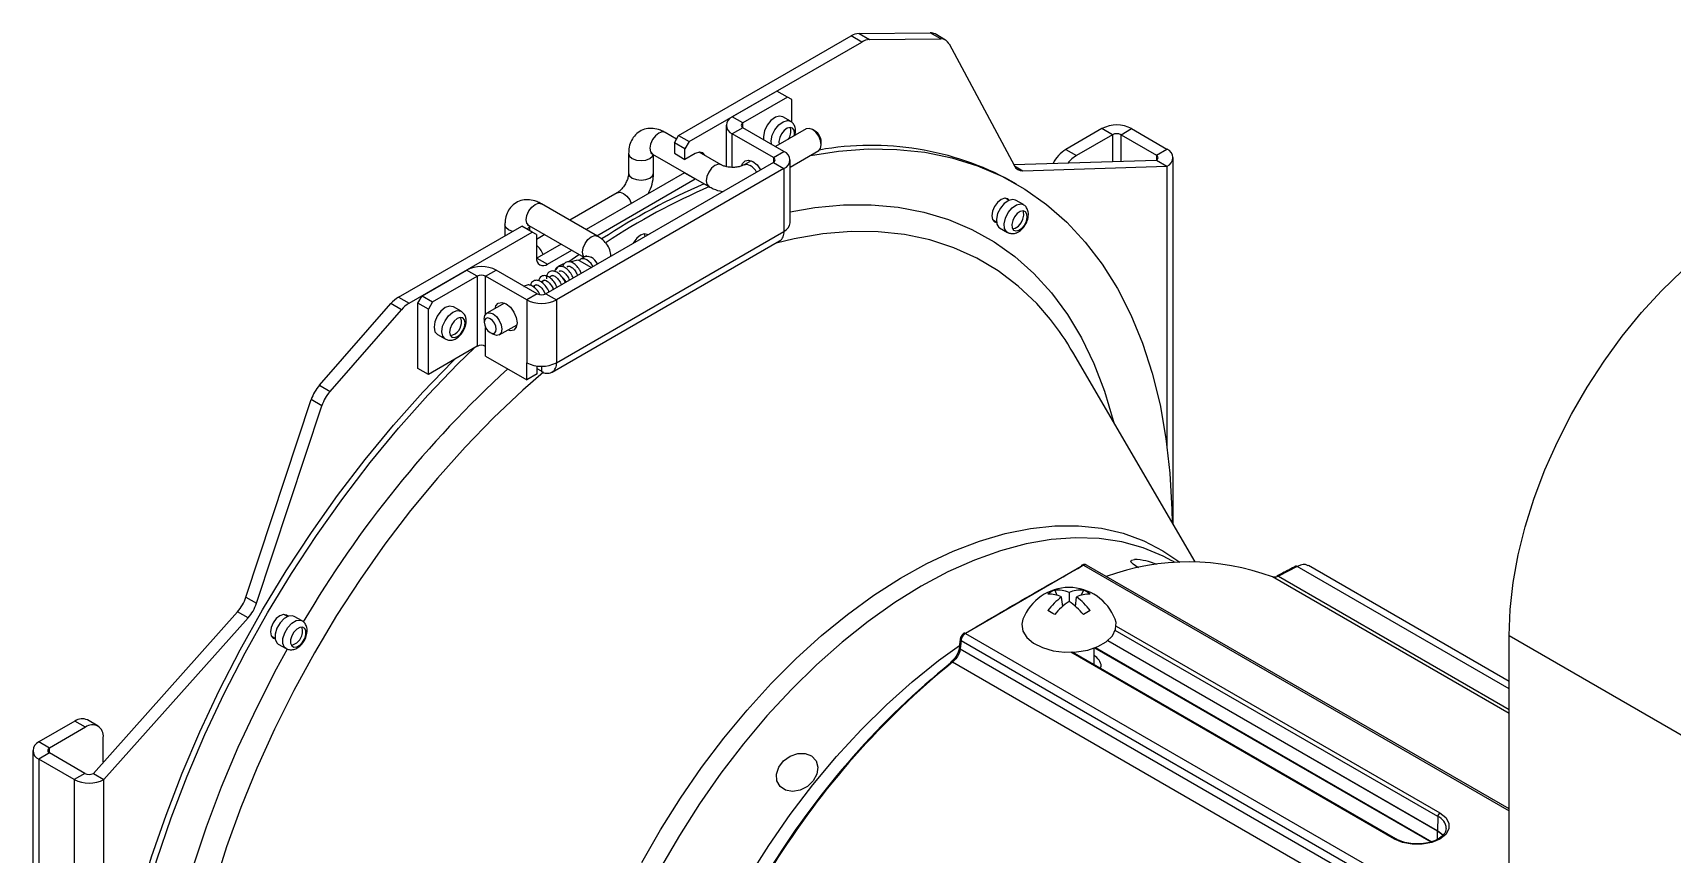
# Model space of a CAD drawing. Extents: x 16.5 to 113.1, y 4.4 to 84.5.
# Drawn here: x 71.82 to 80.02, y 14.67 to 18.78 of the extents above; entities that cross this region are included whole.
import ezdxf

# ---------------------------------------------------------------- set-up
doc = ezdxf.new("R2010")
doc.units = 0
doc.header["$MEASUREMENT"] = 0
doc.layers.add('OBJECT', color=7, linetype='CONTINUOUS')

msp = doc.modelspace()

# ---------------------------------------------------------------- linework, layer by layer
at = {"layer": 'OBJECT'}
for p, q in [((75.0549, 18.2625), (75.9182, 18.7609)), ((75.1078, 18.2319), (75.9712, 18.7303)), ((75.9712, 18.7303), (75.9182, 18.7609)), ((75.9572, 18.7729), (76.314, 18.7765)), ((75.9572, 18.7729), (76.0101, 18.7424)), ((76.0101, 18.7424), (76.367, 18.7459)), ((76.367, 18.7459), (76.314, 18.7765)), ((76.3905, 18.7401), (76.3375, 18.7707)), ((76.408, 18.7215), (76.7348, 18.1101)), ((75.5462, 18.485), (75.3235, 18.3564)), ((75.5993, 18.4544), (75.3765, 18.3258)), ((75.5993, 18.4544), (75.5462, 18.485)), ((75.6205, 18.4421), (75.5993, 18.4544)), ((75.6205, 18.3285), (75.6205, 18.4421)), ((75.2927, 18.3136), (75.2927, 18.1069)), ((75.3765, 18.3258), (75.3235, 18.3564)), ((75.3765, 18.3013), (75.3235, 18.2707)), ((75.3765, 18.3013), (75.3765, 18.3258)), ((75.5819, 18.1827), (75.3765, 18.3013)), ((75.6932, 18.295), (75.5403, 18.2068)), ((75.6145, 18.3338), (75.5756, 18.3563)), ((75.6148, 18.2985), (75.6128, 18.3027)), ((75.7386, 18.2837), (75.7244, 18.2919)), ((77.1726, 18.2969), (76.9923, 18.1928)), ((77.2256, 18.2664), (77.1726, 18.2969)), ((77.268, 18.2664), (77.321, 18.2969)), ((77.321, 18.2969), (77.4978, 18.1948)), ((75.0446, 18.2446), (74.987, 18.2779)), ((75.0336, 18.2257), (75.0549, 18.2625)), ((75.0866, 18.1952), (75.0336, 18.2257)), ((75.0336, 18.2257), (75.0336, 18.1735)), ((75.0549, 18.2625), (75.1078, 18.2319)), ((75.1078, 18.2319), (75.0866, 18.1952)), ((75.5289, 18.1521), (75.3235, 18.2707)), ((75.3235, 18.1034), (75.3235, 18.2707)), ((75.7686, 18.2154), (75.7686, 18.2317)), ((77.2256, 18.2664), (77.0453, 18.1623)), ((77.2256, 18.2664), (77.2256, 18.1326)), ((77.268, 18.2664), (77.4449, 18.1643)), ((77.268, 18.134), (77.268, 18.2664)), ((75.5289, 18.1276), (74.3905, 17.4704)), ((74.8049, 18.1727), (74.8049, 18.0747)), ((74.9245, 18.1696), (75.2056, 18.0073)), ((74.9299, 18.0747), (74.9299, 18.1665)), ((75.0336, 18.1735), (75.0866, 18.1429)), ((75.0866, 18.1429), (75.0866, 18.1952)), ((75.1375, 18.1723), (75.0866, 18.1429)), ((75.2681, 18.1156), (75.1574, 18.1795)), ((75.4181, 18.1362), (75.3824, 18.1156)), ((75.5289, 18.1521), (75.5819, 18.1827)), ((75.5289, 18.1521), (75.5289, 18.1276)), ((75.5289, 18.1276), (75.5819, 18.097)), ((75.6127, 18.1042), (75.7557, 18.1867)), ((75.6127, 17.8255), (75.6127, 18.1399)), ((76.7313, 18.1165), (77.4449, 18.1398)), ((76.9923, 18.1928), (77.0453, 18.1623)), ((77.4449, 18.1643), (77.4978, 18.1948)), ((77.4449, 18.1643), (77.4449, 18.1398)), ((77.4449, 18.1398), (77.4978, 18.1092)), ((77.5286, 16.3164), (77.5286, 18.152)), ((75.5819, 18.097), (74.4435, 17.4398)), ((75.0846, 18.0755), (74.5923, 17.7913)), ((74.6453, 17.7608), (75.1375, 18.0449)), ((75.086, 18.0764), (75.0846, 18.0755)), ((75.0846, 18.0755), (75.1375, 18.0449)), ((75.1375, 18.0449), (75.139, 18.0458)), ((75.5819, 18.097), (75.5819, 17.7826)), ((76.7348, 18.1101), (76.777, 18.0857)), ((76.777, 18.0857), (77.4978, 18.1092)), ((77.4978, 18.1092), (77.4978, 16.7073)), ((74.7478, 17.9757), (74.5104, 17.8387)), ((76.7444, 18.0196), (76.719, 18.0343)), ((74.6494, 17.7584), (74.3683, 17.9207)), ((76.7067, 17.938), (76.6885, 17.9486)), ((76.7793, 17.9163), (76.7405, 17.9388)), ((73.6541, 17.4539), (74.27, 17.8094)), ((74.1862, 17.8155), (74.1862, 17.761)), ((74.3229, 17.7788), (74.27, 17.8094)), ((74.3058, 17.8124), (74.5815, 17.6533)), ((74.3112, 17.7856), (74.3112, 17.8093)), ((76.626, 17.8403), (76.6442, 17.8298)), ((76.6605, 17.8002), (76.6994, 17.7777)), ((73.7071, 17.4233), (74.3229, 17.7788)), ((74.3441, 17.7666), (74.3229, 17.7788)), ((74.3441, 17.7666), (74.3441, 17.6506)), ((74.3853, 17.7665), (74.3441, 17.7427)), ((74.4673, 17.7192), (74.3463, 17.6493)), ((74.4217, 17.0774), (75.5602, 17.7346)), ((74.4435, 17.1254), (75.5819, 17.7826)), ((74.8826, 17.7699), (74.8859, 17.7564)), ((75.5819, 17.7826), (75.5819, 17.7826)), ((74.3463, 17.6493), (74.3442, 17.6481)), ((74.3463, 17.6493), (74.3993, 17.6188)), ((74.3993, 17.6188), (74.5203, 17.6886)), ((74.5122, 17.6294), (74.5513, 17.6408)), ((74.5513, 17.6408), (74.5574, 17.6373)), ((74.5574, 17.6373), (74.6185, 17.602)), ((74.5869, 17.6564), (74.5639, 17.6431)), ((74.5869, 17.6564), (74.5877, 17.6568)), ((73.7714, 17.4604), (73.9941, 17.589)), ((73.8244, 17.4298), (74.0472, 17.5584)), ((74.0472, 17.5584), (73.9941, 17.589)), ((74.0472, 17.5584), (74.0472, 17.2073)), ((74.0896, 17.5584), (74.1426, 17.589)), ((74.295, 17.4398), (74.0896, 17.5584)), ((74.0896, 17.3677), (74.0896, 17.5584)), ((74.348, 17.4704), (74.1426, 17.589)), ((74.4234, 17.562), (74.4074, 17.5528)), ((74.4213, 17.5608), (74.4203, 17.5613)), ((74.4337, 17.5824), (74.4363, 17.5852)), ((74.4409, 17.5905), (74.4532, 17.6046)), ((74.348, 17.4704), (74.295, 17.4398)), ((74.343, 17.5155), (74.3262, 17.5059)), ((74.3832, 17.5388), (74.367, 17.5294)), ((74.3905, 17.4704), (74.4435, 17.4398)), ((73.2583, 17.0125), (73.6151, 17.4209)), ((73.3113, 16.9819), (73.6681, 17.3903)), ((73.6681, 17.3903), (73.6151, 17.4209)), ((73.6541, 17.4539), (73.7071, 17.4233)), ((73.7502, 17.4237), (73.7714, 17.4604)), ((73.8032, 17.393), (73.7502, 17.4237)), ((73.7502, 17.097), (73.7502, 17.4237)), ((73.7714, 17.4604), (73.8244, 17.4298)), ((73.8244, 17.4298), (73.8032, 17.393)), ((73.8032, 17.0664), (73.8032, 17.393)), ((73.9669, 17.3827), (73.9281, 17.4052)), ((74.1842, 17.4239), (74.0955, 17.3727)), ((74.295, 17.4398), (74.295, 17.1254)), ((74.4435, 17.4398), (74.4435, 17.1254)), ((74.0825, 17.344), (74.0825, 17.3277)), ((74.158, 17.2644), (74.2467, 17.3156)), ((73.8481, 17.2666), (73.887, 17.2441)), ((74.0896, 17.2073), (74.0896, 17.3013)), ((74.1126, 17.2757), (74.1267, 17.2675)), ((74.0472, 17.2073), (73.8032, 17.0664)), ((74.0896, 17.1583), (74.0896, 17.2073)), ((74.0896, 17.1583), (74.295, 17.0397)), ((77.638, 16.1285), (77.0269, 17.1775)), ((73.8032, 17.0664), (73.7502, 17.097)), ((74.295, 17.0397), (74.295, 17.1254)), ((74.348, 17.0703), (74.295, 17.0397)), ((74.348, 17.0703), (74.348, 17.1089)), ((74.3692, 17.0825), (74.348, 17.0948)), ((74.3692, 17.1077), (74.3692, 17.0825)), ((73.2583, 17.0125), (73.3113, 16.9819)), ((72.8905, 15.952), (73.2173, 16.9408)), ((72.9435, 15.9214), (73.2703, 16.9102)), ((73.2703, 16.9102), (73.2173, 16.9408)), ((77.08, 16.1113), (76.4899, 15.7706)), ((77.08, 16.1113), (79.2095, 14.882)), ((79.2095, 14.8921), (77.0948, 16.1129)), ((77.5268, 16.1315), (77.5216, 16.1345)), ((77.5383, 16.1249), (77.5268, 16.1315)), ((78.1491, 16.1054), (78.0548, 16.0571)), ((79.2095, 15.4932), (78.1491, 16.1054)), ((79.2095, 15.5301), (78.2052, 16.1099)), ((79.2095, 15.3697), (78.025, 16.0535)), ((78.0548, 16.0571), (79.2095, 15.3904)), ((72.8905, 15.952), (72.9435, 15.9214)), ((76.9361, 15.9872), (76.9469, 15.9617)), ((76.976, 15.9058), (76.9699, 15.9528)), ((77.0078, 15.9747), (77.0078, 15.931)), ((77.0396, 15.9058), (77.0457, 15.9528)), ((77.0795, 15.9872), (77.0687, 15.9617)), ((72.1274, 15.0701), (72.8483, 15.8789)), ((72.1804, 15.0395), (72.9012, 15.8483)), ((72.9012, 15.8483), (72.8483, 15.8789)), ((73.0987, 15.8552), (73.0805, 15.8657)), ((73.1713, 15.8335), (73.1325, 15.8559)), ((73.018, 15.7575), (73.0362, 15.7469)), ((76.4899, 15.7706), (79.2095, 14.2006)), ((78.852, 14.8548), (77.2393, 15.7858)), ((77.2437, 15.8074), (78.8626, 14.8728)), ((79.2095, 15.7601), (80.0934, 15.2498)), ((79.2095, 10.8617), (79.2095, 15.7601)), ((73.0525, 15.7173), (73.0914, 15.6949)), ((76.4594, 15.6999), (76.4594, 15.7003)), ((76.4679, 15.735), (76.4637, 15.693)), ((76.4637, 15.693), (79.2095, 14.1079)), ((76.4679, 15.735), (79.2095, 14.1523)), ((78.6353, 14.7416), (77.0163, 15.6762)), ((78.6428, 14.7423), (77.0246, 15.6764)), ((77.1328, 15.614), (77.1328, 15.6968)), ((77.1352, 15.6976), (78.817, 14.7268)), ((77.1402, 15.6995), (78.8226, 14.7283)), ((78.8504, 14.7822), (77.2012, 15.7342)), ((77.2017, 15.7346), (78.8504, 14.7828)), ((79.2095, 14.0182), (76.4241, 15.6262)), ((72.151, 15.307), (72.098, 15.3375)), ((72.0355, 15.3313), (71.8552, 15.2272)), ((72.0885, 15.3008), (71.9082, 15.1967)), ((72.0885, 15.3008), (72.0355, 15.3313)), ((71.8245, 15.1844), (71.8245, 11.5916)), ((71.9082, 15.1967), (71.8552, 15.2272)), ((71.9082, 15.1722), (71.8552, 15.1416)), ((71.9082, 15.1722), (71.9082, 15.1967)), ((72.085, 15.0701), (71.9082, 15.1722)), ((72.1769, 15.1255), (72.1769, 15.2497)), ((72.032, 15.0395), (71.8552, 15.1416)), ((71.8552, 15.1416), (71.8552, 11.5488)), ((72.085, 15.0701), (72.032, 15.0395)), ((72.032, 15.0395), (72.032, 11.4467)), ((72.1274, 15.0701), (72.1804, 15.0395)), ((72.1804, 11.4467), (72.1804, 15.0395)), ((78.852, 14.8548), (78.8504, 14.7828)), ((78.8514, 14.7406), (78.8504, 14.7822))]:
    msp.add_line(p, q, dxfattribs=at)
at = {"layer": 'OBJECT', "flags": 128}
for points in [[(75.5756, 18.3563), (75.5602, 18.36), (75.5389, 18.3541), (75.517, 18.3379), (75.498, 18.314), (75.4847, 18.286), (75.4791, 18.2581), (75.4803, 18.2414)], [(75.5192, 18.2189), (75.518, 18.2357), (75.5236, 18.2636), (75.5369, 18.2916), (75.5559, 18.3155), (75.5778, 18.3316), (75.5991, 18.3376), (75.6148, 18.3337)], [(75.6324, 18.2599), (75.6343, 18.2723), (75.6321, 18.2885), (75.6245, 18.2991), (75.6123, 18.3027), (75.5977, 18.2986), (75.5826, 18.2875), (75.5695, 18.2711), (75.5604, 18.2518), (75.5566, 18.2326), (75.5584, 18.2172)], [(75.7244, 18.2919), (75.7075, 18.2978), (75.6932, 18.295)], [(75.7557, 18.1867), (75.7557, 18.1867), (75.7652, 18.1978), (75.7686, 18.2154), (75.7652, 18.2368), (75.7557, 18.2589), (75.7413, 18.2783), (75.7244, 18.2919)], [(74.9558, 18.2748), (74.9389, 18.2611), (74.9245, 18.2418), (74.915, 18.2197), (74.9116, 18.1982), (74.915, 18.1806), (74.9245, 18.1696), (74.9245, 18.1696)], [(74.987, 18.2779), (74.9727, 18.2806), (74.9558, 18.2748)], [(74.8049, 18.1727), (74.8097, 18.1589), (74.8232, 18.1472), (74.8435, 18.1393), (74.8674, 18.1366), (74.8913, 18.1393), (74.9116, 18.1472), (74.9251, 18.1589), (74.9291, 18.167)], [(75.189, 18.1613), (75.1885, 18.1624), (75.1765, 18.1762), (75.1586, 18.1796), (75.1375, 18.1723)], [(75.3719, 18.112), (75.3751, 18.1224), (75.387, 18.1362), (75.4049, 18.1396), (75.426, 18.1323), (75.4471, 18.1153), (75.465, 18.0911), (75.4652, 18.0908)], [(75.7146, 18.163), (75.8539, 18.1841), (76.0025, 18.195), (76.1468, 18.193), (76.2864, 18.1784), (76.4208, 18.151), (76.5493, 18.111), (76.6715, 18.0585), (76.7871, 17.9938), (76.8955, 17.9171), (76.9963, 17.8287), (77.0892, 17.7288), (77.1738, 17.6179), (77.2499, 17.4964), (77.317, 17.3648), (77.375, 17.2234), (77.4237, 17.0729), (77.4629, 16.9138), (77.4924, 16.7467), (77.5122, 16.5722), (77.5221, 16.391), (77.5232, 16.3257)], [(74.8049, 18.0747), (74.8097, 18.0609), (74.8232, 18.0492), (74.8435, 18.0414), (74.8674, 18.0386), (74.8913, 18.0414), (74.9116, 18.0492), (74.9251, 18.0609), (74.9299, 18.0747)], [(75.2369, 18.1125), (75.22, 18.0989), (75.2056, 18.0795), (75.196, 18.0574), (75.1927, 18.036), (75.196, 18.0184), (75.2056, 18.0073), (75.2056, 18.0073)], [(75.2681, 18.1156), (75.2538, 18.1184), (75.2369, 18.1125)], [(75.3829, 18.1159), (75.3967, 18.1184), (75.4136, 18.1125)], [(74.7478, 17.9757), (74.7621, 17.9785), (74.779, 17.9726), (74.7959, 17.959), (74.8103, 17.9397), (74.8184, 17.9219)], [(74.3058, 17.8124), (74.3058, 17.8124), (74.2962, 17.8234), (74.2929, 17.841), (74.2962, 17.8625), (74.3058, 17.8846), (74.3202, 17.9039), (74.3371, 17.9176)], [(74.3371, 17.9176), (74.354, 17.9235), (74.3683, 17.9207)], [(75.6127, 17.8805), (75.7364, 17.9017), (75.8794, 17.9151), (76.0183, 17.9158), (76.1525, 17.9038), (76.2816, 17.8791), (76.4049, 17.8419), (76.5221, 17.7924), (76.6325, 17.7306), (76.7359, 17.6568), (76.8317, 17.5714), (76.9196, 17.4747), (76.9993, 17.3671), (77.0703, 17.249), (77.1324, 17.1209), (77.1855, 16.9833), (77.2291, 16.8368), (77.2321, 16.8253)], [(76.709, 17.939), (76.7018, 17.9455), (76.6866, 17.9484), (76.6686, 17.9422), (76.6506, 17.9277), (76.6353, 17.9071), (76.6251, 17.8836), (76.6215, 17.8607), (76.6251, 17.842), (76.6353, 17.8303), (76.6445, 17.8273)], [(76.6645, 17.8992), (76.6505, 17.8714), (76.6442, 17.8433), (76.6463, 17.8192), (76.6568, 17.8028), (76.6605, 17.8002)], [(76.7405, 17.9388), (76.7271, 17.9425), (76.7059, 17.9377), (76.684, 17.9225), (76.6645, 17.8992)], [(76.7034, 17.8767), (76.7229, 17.9), (76.7448, 17.9152), (76.766, 17.92), (76.7792, 17.9164)], [(76.785, 17.8145), (76.7946, 17.8336), (76.799, 17.8529), (76.7975, 17.8695), (76.7903, 17.8808), (76.7786, 17.8852), (76.764, 17.8818), (76.7489, 17.8714), (76.7356, 17.8554), (76.726, 17.8363), (76.7216, 17.817), (76.7231, 17.8004), (76.7302, 17.7891), (76.742, 17.7848), (76.7565, 17.7881), (76.7716, 17.7985), (76.785, 17.8145)], [(76.7255, 17.7948), (76.7391, 17.7981), (76.7542, 17.8086), (76.7676, 17.8246), (76.7772, 17.8437), (76.7816, 17.863), (76.7801, 17.8796), (76.7777, 17.8852)], [(74.2234, 17.7825), (74.2045, 17.79), (74.1909, 17.8017), (74.1862, 17.8155), (74.1862, 17.8155)], [(74.3104, 17.8098), (74.3064, 17.8017), (74.2979, 17.7933)], [(76.6997, 17.7775), (76.6957, 17.7803), (76.6852, 17.7968), (76.6831, 17.8209), (76.6894, 17.849), (76.7034, 17.8767)], [(79.2095, 15.7601), (79.2146, 15.8902), (79.2299, 16.0251), (79.2551, 16.1636), (79.2901, 16.3045), (79.3347, 16.4467), (79.3883, 16.5889), (79.4506, 16.7299), (79.5211, 16.8685), (79.599, 17.0035), (79.6838, 17.1338), (79.7748, 17.2583), (79.8711, 17.3758), (79.972, 17.4855), (80.0765, 17.5863), (80.1838, 17.6774), (80.293, 17.758), (80.4031, 17.8275)], [(74.5823, 17.6537), (74.5773, 17.6612), (74.574, 17.6788), (74.5773, 17.7002), (74.5869, 17.7223), (74.6012, 17.7417), (74.6181, 17.7553)], [(74.6181, 17.7553), (74.6351, 17.7612), (74.6494, 17.7584), (74.6494, 17.7584)], [(74.9007, 17.765), (74.8978, 17.7669), (74.8826, 17.7699), (74.8646, 17.7637), (74.8466, 17.7491), (74.8313, 17.7286), (74.8284, 17.7233)], [(76.915, 17.3414), (76.8459, 17.4209), (76.7536, 17.5085), (76.6536, 17.5844), (76.5463, 17.6484), (76.4322, 17.7002), (76.3117, 17.7395), (76.1854, 17.7662), (76.0537, 17.7802), (75.9173, 17.7813), (75.7767, 17.7698), (75.6325, 17.7454), (75.5421, 17.7241)], [(74.5066, 17.6321), (74.5558, 17.6671), (74.5566, 17.6677)], [(74.6266, 17.6067), (74.6259, 17.608), (74.6168, 17.621), (74.6064, 17.6319), (74.5952, 17.64), (74.584, 17.6448), (74.5735, 17.646), (74.5645, 17.6434), (74.5574, 17.6373)], [(74.5877, 17.6568), (74.6012, 17.6591), (74.6181, 17.6533)], [(73.9281, 17.4052), (73.9276, 17.4054), (73.9091, 17.4087), (73.8874, 17.4008), (73.8658, 17.3831), (73.8476, 17.3581), (73.8355, 17.3298), (73.8315, 17.3024), (73.8361, 17.2801), (73.8481, 17.2666)], [(73.887, 17.2441), (73.875, 17.2577), (73.8704, 17.28), (73.8744, 17.3074), (73.8865, 17.3357), (73.9047, 17.3606), (73.9262, 17.3783), (73.9479, 17.3862), (73.9664, 17.383), (73.9674, 17.3825)], [(74.1375, 17.3969), (74.1412, 17.4101), (74.1531, 17.4238), (74.171, 17.4273), (74.1921, 17.42), (74.2132, 17.4029), (74.2311, 17.3788), (74.2431, 17.3512), (74.2473, 17.3245)], [(73.909, 17.2784), (73.9121, 17.263), (73.9207, 17.2535), (73.9334, 17.2513), (73.9483, 17.2567), (73.9632, 17.2689), (73.9757, 17.2861), (73.984, 17.3055), (73.9868, 17.3244), (73.9836, 17.3397), (73.975, 17.3492), (73.9623, 17.3514), (73.9474, 17.346), (73.9325, 17.3338), (73.92, 17.3166), (73.9118, 17.2972), (73.909, 17.2784)], [(73.9694, 17.3344), (73.9662, 17.3497), (73.9653, 17.3516)], [(74.0825, 17.344), (74.0859, 17.3616), (74.0955, 17.3727), (74.1098, 17.3754), (74.1267, 17.3696)], [(74.1126, 17.3451), (74.1011, 17.3491), (74.0913, 17.3472), (74.0848, 17.3397), (74.0825, 17.3277), (74.0848, 17.3131), (74.0913, 17.2981), (74.1011, 17.2849), (74.1126, 17.2757), (74.1241, 17.2717), (74.1338, 17.2736), (74.1403, 17.2811), (74.1426, 17.293), (74.1403, 17.3076), (74.1338, 17.3226), (74.1241, 17.3358), (74.1126, 17.3451)], [(74.1267, 17.3696), (74.1436, 17.3559), (74.158, 17.3366), (74.1675, 17.3145), (74.1709, 17.293), (74.1675, 17.2754), (74.158, 17.2644), (74.1436, 17.2616), (74.1267, 17.2675), (74.1267, 17.2675)], [(74.2473, 17.3245), (74.2431, 17.3025), (74.2311, 17.2887), (74.2132, 17.2853), (74.2, 17.2887)], [(72.1804, 13.2431), (72.1853, 13.4331), (72.2002, 13.6282), (72.2248, 13.8275), (72.2592, 14.0303), (72.3031, 14.2359), (72.3565, 14.4436), (72.4191, 14.6525), (72.4908, 14.8618), (72.5711, 15.0709), (72.6599, 15.2788), (72.7568, 15.4849), (72.8615, 15.6884), (72.9735, 15.8884), (73.0925, 16.0844), (73.2179, 16.2754), (73.3494, 16.4609), (73.4864, 16.6402), (73.6285, 16.8125), (73.775, 16.9773), (73.9255, 17.1338), (73.9332, 17.1415)], [(72.2059, 13.2284), (72.2108, 13.4185), (72.2256, 13.6135), (72.2502, 13.8128), (72.2846, 14.0156), (72.3286, 14.2213), (72.382, 14.4289), (72.4446, 14.6378), (72.5162, 14.8471), (72.5966, 15.0562), (72.6854, 15.2641), (72.7823, 15.4702), (72.8869, 15.6737), (72.999, 15.8737), (73.1179, 16.0697), (73.2434, 16.2607), (73.3748, 16.4463), (73.5119, 16.6255), (73.6539, 16.7978), (73.8005, 16.9626), (73.951, 17.1191), (74.0323, 17.1987)], [(74.3786, 17.0778), (74.275, 16.9872), (74.1293, 16.8495), (73.9868, 16.703), (73.8482, 16.5482), (73.7141, 16.3858), (73.585, 16.2164), (73.4616, 16.0408), (73.3442, 15.8598), (73.2334, 15.674), (73.1297, 15.4843), (73.0335, 15.2914), (72.9452, 15.0962), (72.8652, 14.8994), (72.7937, 14.702), (72.7312, 14.5046), (72.6779, 14.3083), (72.6339, 14.1137), (72.5995, 13.9217), (72.5749, 13.7332), (72.56, 13.5488), (72.5551, 13.3694)], [(74.8713, 14.6243), (74.9641, 14.7872), (75.0638, 14.9458), (75.1696, 15.0992), (75.281, 15.2465), (75.3975, 15.387), (75.5183, 15.5199), (75.6428, 15.6444), (75.7703, 15.7599), (75.9002, 15.8658), (76.0317, 15.9615), (76.1641, 16.0464), (76.2967, 16.1201), (76.4287, 16.1822), (76.5595, 16.2323), (76.6883, 16.2703), (76.8144, 16.2957), (76.9371, 16.3087), (77.0558, 16.3089), (77.1698, 16.2966), (77.2785, 16.2716), (77.3813, 16.2342), (77.4776, 16.1846), (77.5625, 16.1265)], [(77.5216, 16.1345), (77.479, 16.1571), (77.3781, 16.1991), (77.2711, 16.2286), (77.1584, 16.2453), (77.0408, 16.2492), (76.9189, 16.2402), (76.7933, 16.2184), (76.6648, 16.184), (76.5341, 16.1371), (76.4019, 16.078), (76.2689, 16.007), (76.136, 15.9245), (76.0037, 15.831), (75.873, 15.7269), (75.7445, 15.613), (75.6189, 15.4898), (75.497, 15.3579), (75.3794, 15.2182), (75.2667, 15.0715), (75.1597, 14.9184), (75.0588, 14.76), (74.9647, 14.5971)], [(77.08, 16.1113), (77.0781, 16.1123), (77.0762, 16.1127), (77.0745, 16.1128), (77.0729, 16.1123), (77.0726, 16.1121), (77.0716, 16.1114), (77.0706, 16.1101), (77.0699, 16.1083), (77.0696, 16.1063)], [(77.3561, 16.0985), (77.3526, 16.1005), (77.3287, 16.1165), (77.3172, 16.1296), (77.3196, 16.1379), (77.3349, 16.1404)], [(73.101, 15.8561), (73.0938, 15.8626), (73.0786, 15.8656), (73.0606, 15.8593), (73.0426, 15.8448), (73.0273, 15.8242), (73.0171, 15.8007), (73.0135, 15.7779), (73.0171, 15.7592), (73.0273, 15.7475), (73.0365, 15.7445)], [(73.1325, 15.8559), (73.1241, 15.8591), (73.1037, 15.8571), (73.0816, 15.8445), (73.0612, 15.8231)], [(73.1001, 15.8006), (73.1205, 15.8221), (73.1426, 15.8347), (73.163, 15.8366), (73.1712, 15.8336)], [(76.7773, 15.8416), (76.7719, 15.8166), (76.7775, 15.7826), (76.7975, 15.7505), (76.8308, 15.7222), (76.8752, 15.6996), (76.9279, 15.6841), (76.9856, 15.6767), (77.0447, 15.6778), (77.1015, 15.6873), (77.1525, 15.7047), (77.1943, 15.7288), (77.2244, 15.7582), (77.2409, 15.791), (77.2428, 15.8251), (77.2383, 15.8416)], [(73.0612, 15.8231), (73.0456, 15.7961), (73.037, 15.7676), (73.0369, 15.7421), (73.0453, 15.7233), (73.0525, 15.7173)], [(73.0915, 15.6948), (73.0842, 15.7009), (73.0758, 15.7196), (73.0759, 15.7452), (73.0844, 15.7736), (73.1001, 15.8006)], [(73.1737, 15.7271), (73.1845, 15.7456), (73.1904, 15.7652), (73.1904, 15.7827), (73.1847, 15.7956), (73.174, 15.8019), (73.16, 15.8006), (73.1448, 15.7919), (73.1308, 15.7771), (73.12, 15.7586), (73.1142, 15.739), (73.1141, 15.7215), (73.1198, 15.7086), (73.1305, 15.7023), (73.1445, 15.7036), (73.1597, 15.7123), (73.1737, 15.7271)], [(72.6267, 14.6023), (72.6933, 14.8024), (72.7686, 15.0024), (72.8525, 15.2013), (72.9444, 15.3985), (73.044, 15.5932), (73.0985, 15.6928)], [(74.865, 13.1051), (74.8782, 13.1863), (74.9128, 13.3559), (74.9569, 13.5277), (75.0103, 13.7007), (75.0727, 13.8739), (75.1437, 14.0463), (75.2231, 14.2171), (75.3102, 14.3852), (75.4047, 14.5497), (75.506, 14.7098), (75.6136, 14.8644), (75.7269, 15.0129), (75.8451, 15.1543), (75.9678, 15.2879), (76.0942, 15.4129), (76.2235, 15.5287), (76.3552, 15.6345), (76.4594, 15.7101)], [(76.4636, 15.7423), (76.4606, 15.7129), (76.4594, 15.7003)], [(75.7285, 15.0332), (75.6995, 15.005), (75.6634, 14.9864), (75.6252, 14.9798), (75.5901, 14.9861), (75.5627, 15.0045), (75.5469, 15.0325), (75.5446, 15.0663), (75.5563, 15.1014), (75.5803, 15.1329), (75.6134, 15.1567), (75.6512, 15.1695), (75.6885, 15.1697), (75.7203, 15.1571), (75.7423, 15.1335), (75.7515, 15.102), (75.7467, 15.067), (75.7285, 15.0332)], [(78.8626, 14.8728), (78.8922, 14.8493), (78.9078, 14.8217), (78.9078, 14.7927), (78.8922, 14.765), (78.8626, 14.7416), (78.8219, 14.7245), (78.7741, 14.7155), (78.7238, 14.7155), (78.676, 14.7245), (78.6353, 14.7416)], [(78.8504, 14.7828), (78.8768, 14.7618), (78.8786, 14.7598)], [(78.878, 14.7598), (78.8768, 14.7612), (78.8504, 14.7822)]]:
    msp.add_lwpolyline(points, dxfattribs=at)
at = {"layer": 'OBJECT'}
for centre, radius, start, end in [((75.9609, 18.6919), 0.0811, 92.60711, 121.73241), ((76.0138, 18.6613), 0.0811, 92.60711, 121.73241), ((76.3152, 18.7309), 0.0456, 60.61106, 91.44758), ((76.3683, 18.7016), 0.0443, 26.68007, 91.73609), ((75.3398, 18.3136), 0.0458, 110.7832, 249.21607), ((75.3812, 18.3136), 0.0131, 110.78304, 249.21501), ((75.5445, 18.284), 0.0717, 325.29598, 11.61846), ((77.2468, 18.1538), 0.1612, 62.60969, 117.3905), ((75.7034, 18.2287), 0.0653, 2.6049, 57.3951), ((76.019, 16.7519), 1.461, 61.37458, 100.22819), ((77.2468, 18.2254), 0.0461, 62.6103, 117.39035), ((75.5243, 18.1399), 0.0131, 290.78339, 69.21855), ((75.5657, 18.1399), 0.0458, 290.78332, 69.21706), ((77.09, 18.0375), 0.1835, 122.16669, 152.25552), ((77.1299, 18.0225), 0.1633, 121.18336, 140.97517), ((77.4402, 18.152), 0.0131, 290.78634, 69.2156), ((77.4816, 18.152), 0.0458, 290.78396, 69.21659), ((75.3628, 18.0331), 0.0943, 29.30757, 57.39539), ((76.7745, 18.1301), 0.0445, 206.73759, 273.25191), ((76.5323, 14.9043), 3.3962, 113.41906, 123.19423), ((76.5591, 14.8866), 3.3994, 113.3939, 123.31823), ((75.5601, 17.8307), 0.0528, 294.37404, 354.30596), ((75.5315, 17.7765), 0.0508, 304.39389, 6.9184), ((74.3778, 17.6452), 0.0341, 170.78607, 309.20318), ((74.2812, 17.6341), 0.1008, 18.9088, 51.32295), ((74.5673, 17.5738), 0.0943, 29.30757, 57.39539), ((74.0684, 17.4457), 0.1614, 62.60988, 117.39037), ((74.0684, 17.5174), 0.0461, 62.61016, 117.39049), ((74.4933, 17.5657), 0.0559, 104.1507, 135.84392), ((74.4072, 17.4813), 0.0976, 29.34, 50.44784), ((74.3692, 17.5113), 0.0461, 242.60865, 297.3907), ((73.7349, 17.3187), 0.1575, 120.89121, 139.54465), ((73.7879, 17.2882), 0.1575, 120.89121, 139.54465), ((74.3692, 17.5831), 0.1614, 242.60949, 297.39039), ((73.8991, 17.3302), 0.0704, 281.45683, 3.43829), ((75.8503, 16.4946), 1.3604, 30.13071, 38.49439), ((74.0684, 17.1663), 0.0461, 62.61016, 117.39049), ((77.9299, 13.0327), 5.5143, 132.55985, 149.5367), ((74.3692, 17.2687), 0.1614, 242.60949, 297.39039), ((74.3982, 17.1181), 0.0459, 230.79629, 9.21411), ((73.4181, 16.8736), 0.2118, 139.01621, 161.50823), ((73.4711, 16.843), 0.2118, 139.01621, 161.50823), ((77.6068, 14.9167), 1.2113, 69.80117, 109.9152), ((77.3293, 15.8605), 0.28, 65.24228, 88.87037), ((78.1448, 16.1005), 0.00655, 48.92733, 112.54198), ((77.0078, 15.7538), 0.2466, 20.83602, 159.16398), ((78.0504, 16.0516), 0.00698, 51.05985, 110.21804), ((72.6899, 16.0191), 0.2116, 318.48457, 341.51535), ((72.7428, 15.9885), 0.2116, 318.48457, 341.51535), ((77.0007, 15.8356), 0.1648, 113.07544, 126.91919), ((76.9079, 15.829), 0.1385, 63.41317, 92.58929), ((77.1549, 15.6998), 0.3134, 126.16302, 143.88473), ((76.9494, 15.8517), 0.1361, 64.60634, 95.62253), ((77.2249, 15.6241), 0.3759, 125.28457, 140.21429), ((77.0662, 15.8517), 0.1361, 84.37695, 115.39384), ((76.7907, 15.6241), 0.3759, 39.78625, 54.71505), ((77.1077, 15.829), 0.1385, 87.41, 116.58738), ((76.8607, 15.6998), 0.3134, 36.11573, 53.83691), ((77.015, 15.8356), 0.1648, 53.08028, 66.9251), ((76.2776, 14.7637), 1.2829, 59.11565, 60.88973), ((77.7377, 14.7643), 1.2822, 119.10979, 120.88484), ((73.1045, 15.7797), 0.069, 280.86896, 19.13656), ((76.4855, 15.7647), 0.0074, 53.86704, 116.61063), ((76.4675, 15.7003), 0.00818, 182.40197, 242.13039), ((76.4716, 15.7421), 0.00799, 177.48731, 242.62027), ((79.0068, 12.4369), 4.1064, 129.12913, 147.98321), ((79.0288, 12.4245), 4.1273, 129.12912, 147.98322), ((76.42, 15.6235), 0.00478, 127.19801, 193.64023), ((76.4197, 15.6209), 0.0069, 50.26618, 112.2556), ((72.0721, 15.2802), 0.0629, 65.69282, 125.61783), ((72.123, 15.2585), 0.0546, 350.78598, 129.2035), ((71.8714, 15.1844), 0.0458, 110.78308, 249.21637), ((71.9128, 15.1844), 0.0131, 110.78325, 249.21481), ((72.1062, 15.1827), 0.1612, 242.60974, 297.39007), ((72.1062, 15.111), 0.0461, 242.61048, 297.38888), ((78.8751, 14.8533), 0.0231, 122.67424, 176.45978), ((78.8244, 14.7899), 0.0705, 3.54562, 66.90508), ((78.8646, 14.7825), 0.0141, 178.69957, 181.30043), ((78.6396, 14.7358), 0.0072, 63.6684, 127.19404)]:
    msp.add_arc(centre, radius, start, end, dxfattribs=at)
for points, knots in [([(74.987, 18.2779), (74.9794, 18.2818), (74.9603, 18.2918), (74.9282, 18.2994), (74.8923, 18.2977), (74.8591, 18.2846), (74.8322, 18.2613), (74.8142, 18.2306), (74.806, 18.2004), (74.8052, 18.1804), (74.8049, 18.1727)], [0, 0, 0, 0, 0.095826, 0.239924, 0.374677, 0.506218, 0.644613, 0.777364, 0.913628, 1, 1, 1, 1]), ([(75.6361, 18.3075), (75.6334, 18.3134), (75.6287, 18.324), (75.619, 18.3302), (75.6147, 18.333)], [0, 0, 0, 0, 0.5575379, 1, 1, 1, 1]), ([(75.6358, 18.2619), (75.6367, 18.2644), (75.641, 18.2759), (75.6406, 18.2919), (75.6371, 18.3038), (75.6361, 18.3075)], [0, 0, 0, 0, 0.16293, 0.741484, 1, 1, 1, 1]), ([(74.9166, 18.1733), (74.9163, 18.1733), (74.9151, 18.1732), (74.9191, 18.1727), (74.9233, 18.1703), (74.9245, 18.1696)], [0, 0, 0, 0, 0.152158, 0.759659, 1, 1, 1, 1]), ([(74.8049, 18.0747), (74.8048, 18.0718), (74.8045, 18.0645), (74.8008, 18.0476), (74.7921, 18.0262), (74.7788, 18.0043), (74.7635, 17.9871), (74.7529, 17.9788), (74.7486, 17.9762), (74.7478, 17.9757)], [0, 0, 0, 0, 0.103118, 0.260964, 0.434648, 0.620161, 0.807641, 0.964039, 1, 1, 1, 1]), ([(74.9019, 17.9701), (74.9063, 17.9785), (74.9183, 18.0015), (74.9278, 18.0376), (74.9293, 18.0637), (74.9299, 18.0747)], [0, 0, 0, 0, 0.249942, 0.682215, 1, 1, 1, 1]), ([(75.3824, 18.1156), (75.3798, 18.1142), (75.3733, 18.1108), (75.3569, 18.1056), (75.334, 18.1024), (75.3084, 18.103), (75.2858, 18.1076), (75.2734, 18.1127), (75.2689, 18.1151), (75.2681, 18.1156)], [0, 0, 0, 0, 0.10312, 0.260952, 0.43463, 0.620142, 0.807629, 0.964026, 1, 1, 1, 1]), ([(75.2056, 18.0073), (75.2131, 18.0035), (75.2337, 17.9929), (75.2584, 17.9843), (75.2758, 17.9825), (75.2773, 17.9824)], [0, 0, 0, 0, 0.344797, 0.943473, 1, 1, 1, 1]), ([(74.3683, 17.9207), (74.3607, 17.9247), (74.3416, 17.9346), (74.3095, 17.9422), (74.2736, 17.9405), (74.2404, 17.9275), (74.2135, 17.9042), (74.1955, 17.8734), (74.1873, 17.8432), (74.1865, 17.8233), (74.1862, 17.8155)], [0, 0, 0, 0, 0.095826, 0.239924, 0.374677, 0.506218, 0.644613, 0.777364, 0.913628, 1, 1, 1, 1]), ([(76.7002, 17.7779), (76.7056, 17.7754), (76.7168, 17.7702), (76.7363, 17.7719), (76.7563, 17.78), (76.7764, 17.7965), (76.7939, 17.8212), (76.8047, 17.8508), (76.8057, 17.8786), (76.7971, 17.9002), (76.7872, 17.9128), (76.78, 17.9154), (76.7788, 17.9159)], [0, 0, 0, 0, 0.083766, 0.17291, 0.270494, 0.387907, 0.517151, 0.647662, 0.787135, 0.890007, 0.982354, 1, 1, 1, 1]), ([(74.2979, 17.8161), (74.2976, 17.8161), (74.2963, 17.816), (74.3003, 17.8155), (74.3046, 17.8131), (74.3058, 17.8124)], [0, 0, 0, 0, 0.152158, 0.759659, 1, 1, 1, 1]), ([(74.7165, 17.6586), (74.7152, 17.6694), (74.7125, 17.6916), (74.6947, 17.7214), (74.6729, 17.7436), (74.656, 17.7543), (74.6494, 17.7584)], [0, 0, 0, 0, 0.258066, 0.535172, 0.819607, 1, 1, 1, 1]), ([(74.5681, 17.573), (74.5654, 17.579), (74.5586, 17.594), (74.5425, 17.6136), (74.5238, 17.6272), (74.5096, 17.6313), (74.4977, 17.6308), (74.4866, 17.6265), (74.478, 17.6168), (74.476, 17.6075), (74.4753, 17.6047)], [0, 0, 0, 0, 0.11498, 0.287637, 0.465512, 0.607345, 0.668273, 0.773307, 0.930102, 1, 1, 1, 1]), ([(74.5941, 17.6614), (74.5942, 17.6616), (74.5948, 17.6628), (74.5923, 17.6596), (74.5881, 17.6571), (74.5869, 17.6564)], [0, 0, 0, 0, 0.151651, 0.759204, 1, 1, 1, 1]), ([(74.4468, 17.5029), (74.4443, 17.5087), (74.4378, 17.5235), (74.4229, 17.5418), (74.4055, 17.5555), (74.3909, 17.561), (74.3785, 17.5613), (74.3684, 17.5579), (74.361, 17.5514), (74.3561, 17.544), (74.3551, 17.5382), (74.3546, 17.5353)], [0, 0, 0, 0, 0.11059, 0.284978, 0.438495, 0.585123, 0.671125, 0.764962, 0.852093, 0.925599, 1, 1, 1, 1]), ([(74.4877, 17.5265), (74.4875, 17.5271), (74.4843, 17.537), (74.4727, 17.5538), (74.4552, 17.5728), (74.4362, 17.5835), (74.4208, 17.5854), (74.409, 17.5811), (74.4006, 17.5743), (74.3939, 17.5628), (74.3936, 17.551), (74.3934, 17.5447)], [0, 0, 0, 0, 0.009521, 0.165407, 0.31949, 0.467557, 0.614736, 0.685326, 0.749445, 0.86532, 1, 1, 1, 1]), ([(74.417, 17.5571), (74.4171, 17.5577), (74.4181, 17.5618), (74.42, 17.5616), (74.4257, 17.563), (74.4366, 17.5586), (74.4497, 17.5475), (74.4615, 17.5317), (74.4665, 17.5198), (74.4683, 17.5154)], [0, 0, 0, 0, 0.0275195, 0.2185809, 0.369249, 0.5151685, 0.6999597, 0.8885737, 1, 1, 1, 1]), ([(74.5275, 17.5495), (74.5261, 17.5532), (74.5211, 17.5663), (74.5068, 17.5853), (74.487, 17.6022), (74.4685, 17.6089), (74.4518, 17.6066), (74.4393, 17.5966), (74.4365, 17.5872), (74.435, 17.5822)], [0, 0, 0, 0, 0.069142, 0.247283, 0.431756, 0.607463, 0.742916, 0.864489, 1, 1, 1, 1]), ([(74.4579, 17.5811), (74.4584, 17.5822), (74.4601, 17.5861), (74.4625, 17.5862), (74.4725, 17.5843), (74.4849, 17.5759), (74.4985, 17.5606), (74.5056, 17.546), (74.5091, 17.5389)], [0, 0, 0, 0, 0.0789646, 0.2997487, 0.4474377, 0.6106242, 0.8107318, 1, 1, 1, 1]), ([(74.498, 17.6043), (74.4982, 17.6049), (74.4996, 17.6089), (74.5018, 17.609), (74.5098, 17.6088), (74.5215, 17.6023), (74.534, 17.5898), (74.5443, 17.5751), (74.5481, 17.5647), (74.5491, 17.562)], [0, 0, 0, 0, 0.0369969, 0.2536848, 0.4185041, 0.5644666, 0.7399458, 0.9306984, 1, 1, 1, 1]), ([(74.361, 17.4663), (74.3586, 17.471), (74.3514, 17.485), (74.3356, 17.5012), (74.318, 17.5121), (74.3034, 17.5153), (74.2915, 17.5128), (74.2834, 17.5091), (74.2814, 17.505), (74.2812, 17.5045)], [0, 0, 0, 0, 0.121824, 0.358647, 0.560006, 0.733986, 0.849488, 0.979764, 1, 1, 1, 1]), ([(74.4065, 17.4796), (74.4055, 17.4822), (74.4012, 17.4941), (74.3885, 17.5116), (74.3721, 17.5275), (74.3559, 17.5362), (74.3413, 17.5389), (74.328, 17.5347), (74.3178, 17.5258), (74.3153, 17.5169), (74.3139, 17.512)], [0, 0, 0, 0, 0.048093, 0.222937, 0.386128, 0.511742, 0.659994, 0.763431, 0.869039, 1, 1, 1, 1]), ([(74.3342, 17.501), (74.3342, 17.501), (74.3338, 17.5062), (74.3363, 17.5124), (74.3389, 17.5149), (74.3416, 17.5161), (74.3502, 17.5149), (74.3632, 17.5065), (74.377, 17.491), (74.3839, 17.4772), (74.3872, 17.4705)], [0, 0, 0, 0, 0.000831, 0.158256, 0.277632, 0.38759, 0.521725, 0.685002, 0.847587, 1, 1, 1, 1]), ([(74.3752, 17.5231), (74.3751, 17.526), (74.375, 17.5337), (74.3787, 17.5377), (74.3807, 17.5391), (74.3877, 17.5391), (74.3994, 17.5332), (74.413, 17.5197), (74.4234, 17.5045), (74.4269, 17.4946), (74.4279, 17.492)], [0, 0, 0, 0, 0.089549, 0.236077, 0.366099, 0.480357, 0.626409, 0.789197, 0.9453, 1, 1, 1, 1]), ([(73.8873, 17.2446), (73.8926, 17.2421), (73.9036, 17.2367), (73.923, 17.2381), (73.943, 17.2459), (73.9632, 17.262), (73.9807, 17.2863), (73.9909, 17.3122), (73.9919, 17.3282), (73.9923, 17.3347)], [0, 0, 0, 0, 0.113044, 0.234646, 0.36676, 0.52566, 0.701678, 0.879473, 1, 1, 1, 1]), ([(73.9923, 17.3347), (73.9918, 17.3404), (73.9908, 17.3533), (73.9828, 17.3708), (73.9723, 17.3785), (73.9676, 17.382)], [0, 0, 0, 0, 0.306173, 0.683976, 1, 1, 1, 1]), ([(76.5362, 15.7991), (76.5521, 15.8085), (76.68, 15.884), (76.8575, 15.9866), (77.0207, 16.0787), (77.0696, 16.1063)], [0, 0, 0, 0, 0.090851, 0.72793, 1, 1, 1, 1]), ([(77.0946, 16.1126), (77.0931, 16.1135), (77.0895, 16.1156), (77.0829, 16.1157), (77.077, 16.1146), (77.0739, 16.1126), (77.0728, 16.1119)], [0, 0, 0, 0, 0.222627, 0.526681, 0.835403, 1, 1, 1, 1]), ([(77.0947, 16.1126), (77.0934, 16.1133), (77.0905, 16.1148), (77.0851, 16.1139), (77.0814, 16.112), (77.08, 16.1113)], [0, 0, 0, 0, 0.322771, 0.751763, 1, 1, 1, 1]), ([(78.1423, 16.1065), (78.1203, 16.0952), (78.0888, 16.0792), (78.0574, 16.063), (78.0481, 16.0581)], [0, 0, 0, 0, 0.7000041, 1, 1, 1, 1]), ([(78.2047, 16.1088), (78.2002, 16.1112), (78.1894, 16.117), (78.1692, 16.1145), (78.1547, 16.1079), (78.1491, 16.1054)], [0, 0, 0, 0, 0.308736, 0.736533, 1, 1, 1, 1]), ([(78.0548, 16.0571), (78.0495, 16.0549), (78.0384, 16.0503), (78.0296, 16.0524), (78.025, 16.0535)], [0, 0, 0, 0, 0.473398, 1, 1, 1, 1]), ([(73.0921, 15.6955), (73.0968, 15.693), (73.1072, 15.6876), (73.126, 15.6886), (73.146, 15.6958), (73.1662, 15.7114), (73.1842, 15.7352), (73.1959, 15.7645), (73.1981, 15.7924), (73.1907, 15.8148), (73.1806, 15.8286), (73.1726, 15.832), (73.1707, 15.8329)], [0, 0, 0, 0, 0.075163, 0.16432, 0.260008, 0.374942, 0.503496, 0.63349, 0.771046, 0.876519, 0.969577, 1, 1, 1, 1]), ([(76.4824, 15.7709), (76.481, 15.7702), (76.4766, 15.7679), (76.4706, 15.7607), (76.4651, 15.7515), (76.4644, 15.7451), (76.464, 15.7423)], [0, 0, 0, 0, 0.138381, 0.439574, 0.753493, 1, 1, 1, 1]), ([(76.4899, 15.7706), (76.4875, 15.769), (76.4827, 15.7657), (76.4763, 15.7579), (76.4713, 15.749), (76.4686, 15.741), (76.4681, 15.7366), (76.4679, 15.735)], [0, 0, 0, 0, 0.218059, 0.436117, 0.654231, 0.872516, 1, 1, 1, 1]), ([(76.4589, 15.6999), (76.4586, 15.6971), (76.458, 15.6891), (76.4516, 15.6716), (76.4401, 15.6514), (76.4273, 15.6355), (76.4193, 15.6296), (76.4168, 15.6277)], [0, 0, 0, 0, 0.126762, 0.367097, 0.619906, 0.877147, 1, 1, 1, 1]), ([(76.4637, 15.693), (76.4626, 15.6873), (76.4603, 15.6758), (76.4511, 15.657), (76.4388, 15.6393), (76.429, 15.6306), (76.4241, 15.6262)], [0, 0, 0, 0, 0.249667, 0.499371, 0.748128, 1, 1, 1, 1]), ([(77.1645, 15.5957), (77.1659, 15.5996), (77.1707, 15.6132), (77.1612, 15.6369), (77.1421, 15.6534), (77.1328, 15.6614)], [0, 0, 0, 0, 0.170254, 0.597181, 1, 1, 1, 1]), ([(78.8936, 14.7942), (78.8935, 14.7894), (78.8931, 14.7784), (78.8803, 14.76), (78.8564, 14.7413), (78.8222, 14.7268), (78.7822, 14.7178), (78.754, 14.7175), (78.7399, 14.7173)], [0, 0, 0, 0, 0.131191, 0.298408, 0.477141, 0.652151, 0.827102, 1, 1, 1, 1]), ([(78.7399, 14.7173), (78.7397, 14.7173), (78.7253, 14.7167), (78.6969, 14.7218), (78.6644, 14.7309), (78.6485, 14.7393), (78.6428, 14.7423)], [0, 0, 0, 0, 0.006214, 0.395136, 0.782363, 1, 1, 1, 1])]:
    msp.add_open_spline(points, degree=3, knots=knots, dxfattribs=at)

doc.saveas('drawing.dxf')
